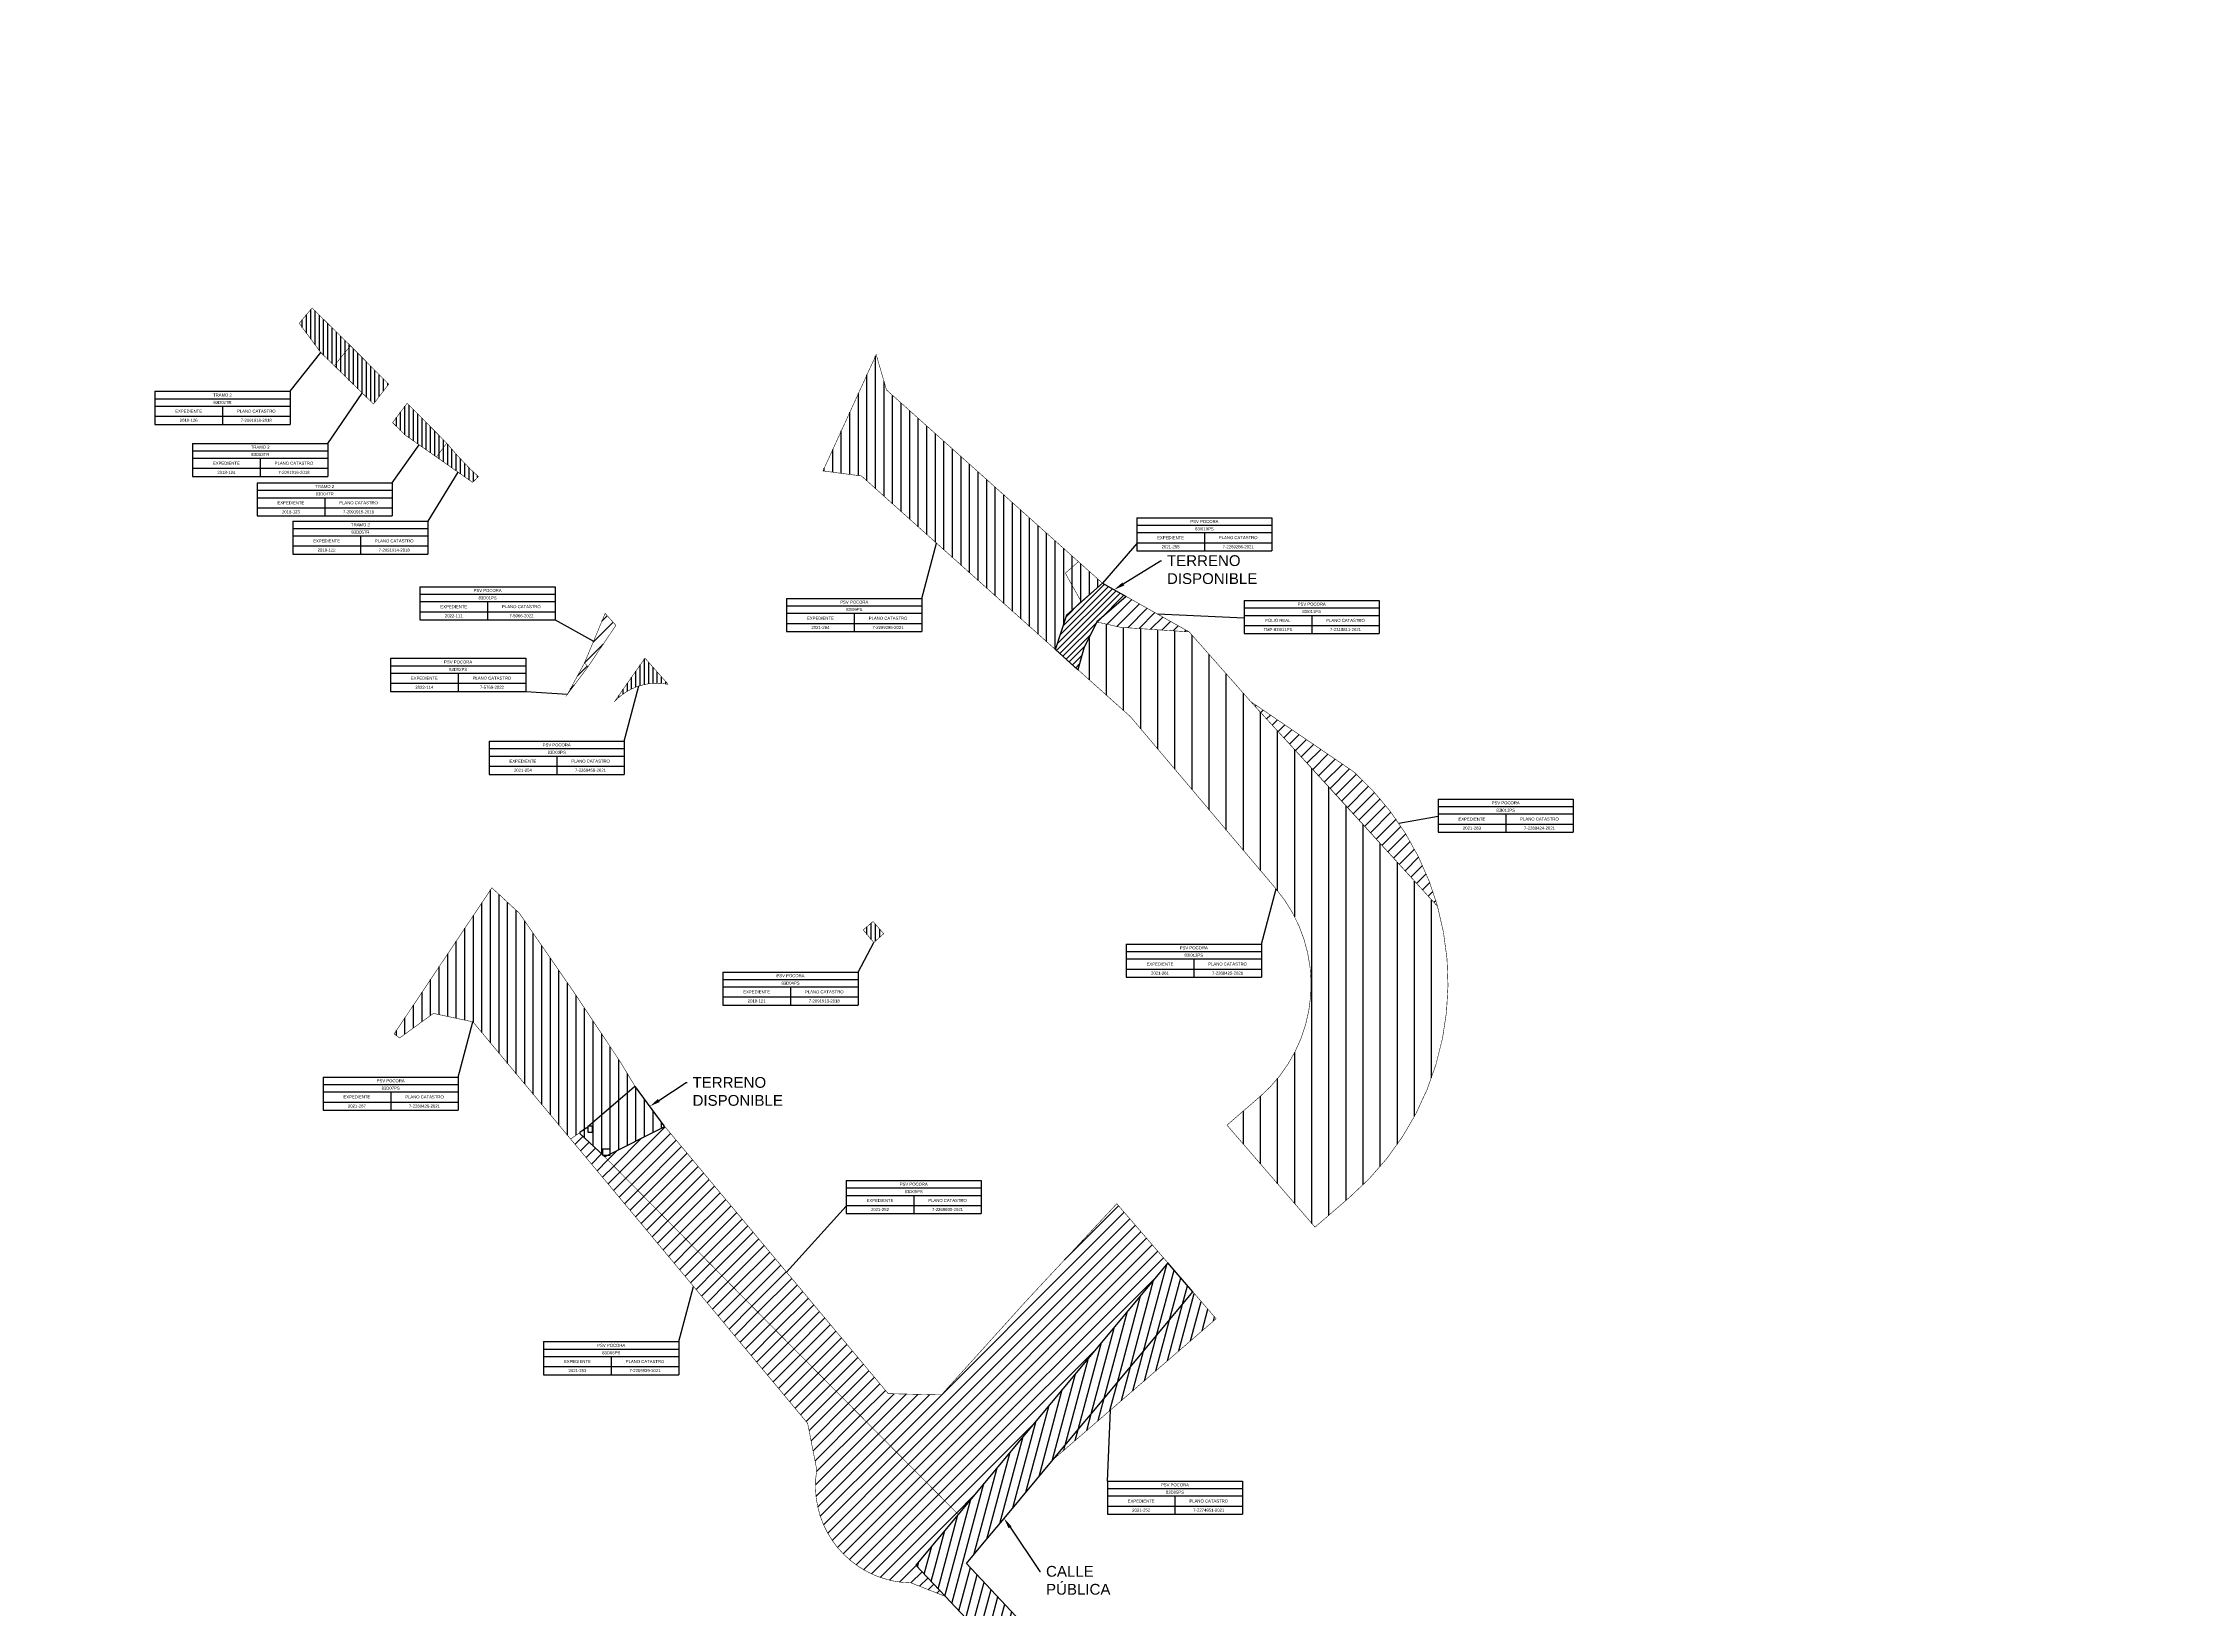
# Model space of a CAD drawing. Header units: inches. Extents: x 510447 to 606954, y 1095553 to 1134812.
# Drawn here: x 542854 to 543649, y 1124113 to 1124694 of the extents above; entities that cross this region are included whole.
import ezdxf
from ezdxf import colors
from ezdxf.entities.mleader import LeaderData, LeaderLine
from ezdxf.math import Vec2, Vec3

# ---------------------------------------------------------------- set-up
doc = ezdxf.new("R2010")
doc.units = ezdxf.units.IN
doc.header["$MEASUREMENT"] = 0
for name, color, linetype in [('00 Revisión AGO 2021', 122, 'Continuous'), ('7-2091913-2018', 7, 'Continuous'), ('7-2091914-2018', 7, 'Continuous'), ('7-2091915-2018', 7, 'Continuous'), ('7-2091916-2018', 7, 'Continuous'), ('7-2091918-2018', 7, 'Continuous'), ('7-2268424-2021', 7, 'Continuous'), ('7-2268425-2021', 7, 'Continuous'), ('7-2268426-2021', 7, 'Continuous'), ('7-2269285-2021', 7, 'Continuous'), ('7-2269286-2021', 7, 'Continuous'), ('7-2269459-2021', 7, 'Continuous'), ('7-2269929-2021', 7, 'Continuous'), ('7-2269930-2021', 7, 'Continuous'), ('7-2274851-2021', 7, 'Continuous'), ('7-2318811-2021', 7, 'Continuous'), ('7-5769-2022', 7, 'Continuous'), ('7-5966-2022', 7, 'Continuous'), ('CATASTROS', 212, 'Continuous'), ('INFORMACION', 130, 'Continuous')]:
    doc.layers.add(name, color=color, linetype=linetype)
doc.styles.add('ARIAL', font='Arial.ttf')
doc.styles.get("Standard").update_dxf_attribs({"font": 'Arial.ttf'})
pattern_1 = [(90, (0, 0), (-1.5875, 0), [])]
pattern_2 = [(45, (0, 0), (-2.24506403, 2.24506403), [])]
pattern_3 = [(90, (0, 0), (-3.175, 0), [])]
pattern_4 = [(75, (0, 0), (-3.0668144985, 0.821750468), [])]
pattern_5 = [(45, (0, 0), (-1.1225320151, 1.1225320151), [])]

# ---------------------------------------------------------------- blocks, each defined once
blk = doc.blocks.new('*T566')
at = {"layer": 'INFORMACION', "color": 0, "linetype": 'ByBlock', "lineweight": -2, "transparency": 16777216}
for p, q in [((0, 0), (50.17, 0)), ((0, 0), (0, -12.28)), ((50.17, 0), (50.17, -12.28)), ((0, -2.75), (50.17, -2.75)), ((0, -5.5), (50.17, -5.5)), ((25.09, -5.5), (25.09, -12.28)), ((0, -9.25), (50.17, -9.25)), ((0, -12.28), (50.17, -12.28))]:
    blk.add_line(p, q, dxfattribs=at)
at = {"layer": 'INFORMACION', "color": 0, "transparency": 16777216, "char_height": 1.125, "attachment_point": 5}
for s, insert, width in [('EXPEDIENTE', (12.54, -7.38), 25.0575), ('TRAMO 2', (25.09, -1.38), 50.145), ('83D02TR', (25.09, -4.12), 50.145), ('PLANO CATASTRO', (37.63, -7.38), 25.0575), ('2018-126', (12.54, -10.76), 25.0575), ('7-2091918-2018^J', (37.63, -10.76), 25.0575)]:
    blk.add_mtext(s, dxfattribs=dict(at, insert=insert, width=width))
blk = doc.blocks.new('*T567')
at = {"layer": 'INFORMACION', "color": 0, "linetype": 'ByBlock', "lineweight": -2, "transparency": 16777216}
for p, q in [((0, 0), (50.17, 0)), ((0, 0), (0, -12.28)), ((50.17, 0), (50.17, -12.28)), ((0, -2.75), (50.17, -2.75)), ((0, -5.5), (50.17, -5.5)), ((25.09, -5.5), (25.09, -12.28)), ((0, -9.25), (50.17, -9.25)), ((0, -12.28), (50.17, -12.28))]:
    blk.add_line(p, q, dxfattribs=at)
at = {"layer": 'INFORMACION', "color": 0, "transparency": 16777216, "char_height": 1.125, "attachment_point": 5}
for s, insert, width in [('EXPEDIENTE', (12.54, -7.38), 25.0575), ('TRAMO 2', (25.09, -1.38), 50.145), ('83D03TR', (25.09, -4.12), 50.145), ('PLANO CATASTRO', (37.63, -7.38), 25.0575), ('2018-124', (12.54, -10.76), 25.0575), ('7-2091916-2018^J', (37.63, -10.76), 25.0575)]:
    blk.add_mtext(s, dxfattribs=dict(at, insert=insert, width=width))
blk = doc.blocks.new('*T568')
at = {"layer": 'INFORMACION', "color": 0, "linetype": 'ByBlock', "lineweight": -2, "transparency": 16777216}
for p, q in [((0, 0), (50.17, 0)), ((0, 0), (0, -12.28)), ((50.17, 0), (50.17, -12.28)), ((0, -2.75), (50.17, -2.75)), ((0, -5.5), (50.17, -5.5)), ((25.09, -5.5), (25.09, -12.28)), ((0, -9.25), (50.17, -9.25)), ((0, -12.28), (50.17, -12.28))]:
    blk.add_line(p, q, dxfattribs=at)
at = {"layer": 'INFORMACION', "color": 0, "transparency": 16777216, "char_height": 1.125, "attachment_point": 5}
for s, insert, width in [('EXPEDIENTE', (12.54, -7.37), 25.0575), ('TRAMO 2', (25.09, -1.37), 50.145), ('83D04TR', (25.09, -4.12), 50.145), ('PLANO CATASTRO', (37.63, -7.37), 25.0575), ('2018-123', (12.54, -10.76), 25.0575), ('7-2091915-2018^J', (37.63, -10.76), 25.0575)]:
    blk.add_mtext(s, dxfattribs=dict(at, insert=insert, width=width))
blk = doc.blocks.new('*T569')
at = {"layer": 'INFORMACION', "color": 0, "linetype": 'ByBlock', "lineweight": -2, "transparency": 16777216}
for p, q in [((0, 0), (50.17, 0)), ((0, 0), (0, -12.28)), ((50.17, 0), (50.17, -12.28)), ((0, -2.75), (50.17, -2.75)), ((0, -5.5), (50.17, -5.5)), ((25.09, -5.5), (25.09, -12.28)), ((0, -9.25), (50.17, -9.25)), ((0, -12.28), (50.17, -12.28))]:
    blk.add_line(p, q, dxfattribs=at)
at = {"layer": 'INFORMACION', "color": 0, "transparency": 16777216, "char_height": 1.125, "attachment_point": 5}
for s, insert, width in [('EXPEDIENTE', (12.54, -7.37), 25.0575), ('TRAMO 2', (25.09, -1.37), 50.145), ('83D05TR', (25.09, -4.12), 50.145), ('PLANO CATASTRO', (37.63, -7.37), 25.0575), ('2018-122', (12.54, -10.76), 25.0575), ('7-2091914-2018^J', (37.63, -10.76), 25.0575)]:
    blk.add_mtext(s, dxfattribs=dict(at, insert=insert, width=width))
blk = doc.blocks.new('*T570')
at = {"layer": 'INFORMACION', "color": 0, "linetype": 'ByBlock', "lineweight": -2, "transparency": 16777216}
for p, q in [((0, 0), (50.17, 0)), ((0, 0), (0, -12.28)), ((50.17, 0), (50.17, -12.28)), ((0, -2.75), (50.17, -2.75)), ((0, -5.5), (50.17, -5.5)), ((25.09, -5.5), (25.09, -12.28)), ((0, -9.25), (50.17, -9.25)), ((0, -12.28), (50.17, -12.28))]:
    blk.add_line(p, q, dxfattribs=at)
at = {"layer": 'INFORMACION', "color": 0, "transparency": 16777216, "char_height": 1.125, "attachment_point": 5}
for s, insert, width in [('EXPEDIENTE', (12.54, -7.37), 25.0575), ('PSV POCORA', (25.09, -1.37), 50.145), ('83D04PS', (25.09, -4.12), 50.145), ('PLANO CATASTRO', (37.63, -7.37), 25.0575), ('2018-121', (12.54, -10.76), 25.0575), ('7-2091913-2018^J', (37.63, -10.76), 25.0575)]:
    blk.add_mtext(s, dxfattribs=dict(at, insert=insert, width=width))
blk = doc.blocks.new('*T589')
at = {"layer": 'INFORMACION', "color": 0, "linetype": 'ByBlock', "lineweight": -2, "transparency": 16777216}
for p, q in [((0, 0), (50.17, 0)), ((0, 0), (0, -12.28)), ((50.17, 0), (50.17, -12.28)), ((0, -2.75), (50.17, -2.75)), ((0, -5.5), (50.17, -5.5)), ((25.09, -5.5), (25.09, -12.28)), ((0, -9.25), (50.17, -9.25)), ((0, -12.28), (50.17, -12.28))]:
    blk.add_line(p, q, dxfattribs=at)
at = {"layer": 'INFORMACION', "color": 0, "transparency": 16777216, "char_height": 1.125, "attachment_point": 5}
for s, insert, width in [('EXPEDIENTE', (12.54, -7.38), 25.0575), ('PSV POCORA', (25.09, -1.38), 50.145), ('83D03PS', (25.09, -4.12), 50.145), ('PLANO CATASTRO', (37.63, -7.38), 25.0575), ('2021-254', (12.54, -10.76), 25.0575), ('7-2269459-2021', (37.63, -10.76), 25.0575)]:
    blk.add_mtext(s, dxfattribs=dict(at, insert=insert, width=width))
blk = doc.blocks.new('*T590')
at = {"layer": 'INFORMACION', "color": 0, "linetype": 'ByBlock', "lineweight": -2, "transparency": 16777216}
for p, q in [((0, 0), (50.17, 0)), ((0, 0), (0, -12.28)), ((50.17, 0), (50.17, -12.28)), ((0, -2.75), (50.17, -2.75)), ((0, -5.5), (50.17, -5.5)), ((25.09, -5.5), (25.09, -12.28)), ((0, -9.25), (50.17, -9.25)), ((0, -12.28), (50.17, -12.28))]:
    blk.add_line(p, q, dxfattribs=at)
at = {"layer": 'INFORMACION', "color": 0, "transparency": 16777216, "char_height": 1.125, "attachment_point": 5}
for s, insert, width in [('EXPEDIENTE', (12.54, -7.37), 25.0575), ('PSV POCORA', (25.09, -1.37), 50.145), ('83D07PS', (25.09, -4.12), 50.145), ('PLANO CATASTRO', (37.63, -7.37), 25.0575), ('2021-267', (12.54, -10.76), 25.0575), ('7-2268426-2021', (37.63, -10.76), 25.0575)]:
    blk.add_mtext(s, dxfattribs=dict(at, insert=insert, width=width))
blk = doc.blocks.new('*T591')
at = {"layer": 'INFORMACION', "color": 0, "linetype": 'ByBlock', "lineweight": -2, "transparency": 16777216}
for p, q in [((0, 0), (50.17, 0)), ((0, 0), (0, -12.28)), ((50.17, 0), (50.17, -12.28)), ((0, -2.75), (50.17, -2.75)), ((0, -5.5), (50.17, -5.5)), ((25.09, -5.5), (25.09, -12.28)), ((0, -9.25), (50.17, -9.25)), ((0, -12.28), (50.17, -12.28))]:
    blk.add_line(p, q, dxfattribs=at)
at = {"layer": 'INFORMACION', "color": 0, "transparency": 16777216, "char_height": 1.125, "attachment_point": 5}
for s, insert, width in [('EXPEDIENTE', (12.54, -7.38), 25.0575), ('PSV POCORA', (25.09, -1.38), 50.145), ('83I09PS', (25.09, -4.12), 50.145), ('PLANO CATASTRO', (37.63, -7.38), 25.0575), ('2021-264', (12.54, -10.76), 25.0575), ('7-2269285-2021', (37.63, -10.76), 25.0575)]:
    blk.add_mtext(s, dxfattribs=dict(at, insert=insert, width=width))
blk = doc.blocks.new('*T592')
at = {"layer": 'INFORMACION', "color": 0, "linetype": 'ByBlock', "lineweight": -2, "transparency": 16777216}
for p, q in [((0, 0), (50.17, 0)), ((0, 0), (0, -12.28)), ((50.17, 0), (50.17, -12.28)), ((0, -2.75), (50.17, -2.75)), ((0, -5.5), (50.17, -5.5)), ((25.09, -5.5), (25.09, -12.28)), ((0, -9.25), (50.17, -9.25)), ((0, -12.28), (50.17, -12.28))]:
    blk.add_line(p, q, dxfattribs=at)
at = {"layer": 'INFORMACION', "color": 0, "transparency": 16777216, "char_height": 1.125, "attachment_point": 5}
for s, insert, width in [('EXPEDIENTE', (12.54, -7.38), 25.0575), ('PSV POCORA', (25.09, -1.38), 50.145), ('83I012PS', (25.09, -4.12), 50.145), ('PLANO CATASTRO', (37.63, -7.38), 25.0575), ('2021-261', (12.54, -10.76), 25.0575), ('7-2268425-2021', (37.63, -10.76), 25.0575)]:
    blk.add_mtext(s, dxfattribs=dict(at, insert=insert, width=width))
blk = doc.blocks.new('*T593')
at = {"layer": 'INFORMACION', "color": 0, "linetype": 'ByBlock', "lineweight": -2, "transparency": 16777216}
for p, q in [((0, 0), (50.17, 0)), ((0, 0), (0, -12.28)), ((50.17, 0), (50.17, -12.28)), ((0, -2.75), (50.17, -2.75)), ((0, -5.5), (50.17, -5.5)), ((25.09, -5.5), (25.09, -12.28)), ((0, -9.25), (50.17, -9.25)), ((0, -12.28), (50.17, -12.28))]:
    blk.add_line(p, q, dxfattribs=at)
at = {"layer": 'INFORMACION', "color": 0, "transparency": 16777216, "char_height": 1.125, "attachment_point": 5}
for s, insert, width in [('EXPEDIENTE', (12.54, -7.38), 25.0575), ('PSV POCORA', (25.09, -1.38), 50.145), ('83I010PS', (25.09, -4.12), 50.145), ('PLANO CATASTRO', (37.63, -7.38), 25.0575), ('2021-255', (12.54, -10.76), 25.0575), ('7-2269286-2021', (37.63, -10.76), 25.0575)]:
    blk.add_mtext(s, dxfattribs=dict(at, insert=insert, width=width))
blk = doc.blocks.new('*T594')
at = {"layer": 'INFORMACION', "color": 0, "linetype": 'ByBlock', "lineweight": -2, "transparency": 16777216}
for p, q in [((0, 0), (50.17, 0)), ((0, 0), (0, -12.28)), ((50.17, 0), (50.17, -12.28)), ((0, -2.75), (50.17, -2.75)), ((0, -5.5), (50.17, -5.5)), ((25.09, -5.5), (25.09, -12.28)), ((0, -9.25), (50.17, -9.25)), ((0, -12.28), (50.17, -12.28))]:
    blk.add_line(p, q, dxfattribs=at)
at = {"layer": 'INFORMACION', "color": 0, "transparency": 16777216, "char_height": 1.125, "attachment_point": 5}
for s, insert, width in [('EXPEDIENTE', (12.54, -7.38), 25.0575), ('PSV POCORA', (25.09, -1.38), 50.145), ('83I013PS', (25.09, -4.12), 50.145), ('PLANO CATASTRO', (37.63, -7.38), 25.0575), ('2021-263', (12.54, -10.76), 25.0575), ('7-2268424-2021', (37.63, -10.76), 25.0575)]:
    blk.add_mtext(s, dxfattribs=dict(at, insert=insert, width=width))
blk = doc.blocks.new('*T595')
at = {"layer": 'INFORMACION', "color": 0, "linetype": 'ByBlock', "lineweight": -2, "transparency": 16777216}
for p, q in [((0, 0), (50.17, 0)), ((0, 0), (0, -12.28)), ((50.17, 0), (50.17, -12.28)), ((0, -2.75), (50.17, -2.75)), ((0, -5.5), (50.17, -5.5)), ((25.09, -5.5), (25.09, -12.28)), ((0, -9.25), (50.17, -9.25)), ((0, -12.28), (50.17, -12.28))]:
    blk.add_line(p, q, dxfattribs=at)
at = {"layer": 'INFORMACION', "color": 0, "transparency": 16777216, "char_height": 1.125, "attachment_point": 5}
for s, insert, width in [('EXPEDIENTE', (12.54, -7.38), 25.0575), ('PSV POCORA', (25.09, -1.38), 50.145), ('83D06PS', (25.09, -4.12), 50.145), ('PLANO CATASTRO', (37.63, -7.38), 25.0575), ('2021-253', (12.54, -10.76), 25.0575), ('7-2269929-2021', (37.63, -10.76), 25.0575)]:
    blk.add_mtext(s, dxfattribs=dict(at, insert=insert, width=width))
blk = doc.blocks.new('*T596')
at = {"layer": 'INFORMACION', "color": 0, "linetype": 'ByBlock', "lineweight": -2, "transparency": 16777216}
for p, q in [((0, 0), (50.17, 0)), ((0, 0), (0, -12.28)), ((50.17, 0), (50.17, -12.28)), ((0, -2.75), (50.17, -2.75)), ((0, -5.5), (50.17, -5.5)), ((25.09, -5.5), (25.09, -12.28)), ((0, -9.25), (50.17, -9.25)), ((0, -12.28), (50.17, -12.28))]:
    blk.add_line(p, q, dxfattribs=at)
at = {"layer": 'INFORMACION', "color": 0, "transparency": 16777216, "char_height": 1.125, "attachment_point": 5}
for s, insert, width in [('EXPEDIENTE', (12.54, -7.37), 25.0575), ('PSV POCORA', (25.09, -1.37), 50.145), ('83D05PS', (25.09, -4.12), 50.145), ('PLANO CATASTRO', (37.63, -7.37), 25.0575), ('2021-252', (12.54, -10.76), 25.0575), ('7-2274851-2021', (37.63, -10.76), 25.0575)]:
    blk.add_mtext(s, dxfattribs=dict(at, insert=insert, width=width))
blk = doc.blocks.new('*T597')
at = {"layer": 'INFORMACION', "color": 0, "linetype": 'ByBlock', "lineweight": -2, "transparency": 16777216}
for p, q in [((0, 0), (50.17, 0)), ((0, 0), (0, -12.28)), ((50.17, 0), (50.17, -12.28)), ((0, -2.75), (50.17, -2.75)), ((0, -5.5), (50.17, -5.5)), ((25.09, -5.5), (25.09, -12.28)), ((0, -9.25), (50.17, -9.25)), ((0, -12.28), (50.17, -12.28))]:
    blk.add_line(p, q, dxfattribs=at)
at = {"layer": 'INFORMACION', "color": 0, "transparency": 16777216, "char_height": 1.125, "attachment_point": 5}
for s, insert, width in [('EXPEDIENTE', (12.54, -7.37), 25.0575), ('PSV POCORA', (25.09, -1.37), 50.145), ('83D05PS', (25.09, -4.12), 50.145), ('PLANO CATASTRO', (37.63, -7.37), 25.0575), ('2021-252', (12.54, -10.76), 25.0575), ('7-2269930-2021', (37.63, -10.76), 25.0575)]:
    blk.add_mtext(s, dxfattribs=dict(at, insert=insert, width=width))
blk = doc.blocks.new('*T599')
at = {"layer": 'INFORMACION', "color": 0, "linetype": 'ByBlock', "lineweight": -2, "transparency": 16777216}
for p, q in [((0, 0), (50.17, 0)), ((0, 0), (0, -12.28)), ((50.17, 0), (50.17, -12.28)), ((0, -2.75), (50.17, -2.75)), ((0, -5.5), (50.17, -5.5)), ((25.09, -5.5), (25.09, -12.28)), ((0, -9.25), (50.17, -9.25)), ((0, -12.28), (50.17, -12.28))]:
    blk.add_line(p, q, dxfattribs=at)
at = {"layer": 'INFORMACION', "color": 0, "transparency": 16777216, "char_height": 1.125, "attachment_point": 5}
for s, insert, width in [('FOLIO REAL', (12.54, -7.37), 25.0575), ('PSV POCORA', (25.09, -1.37), 50.145), ('83I011PS', (25.09, -4.12), 50.145), ('PLANO CATASTRO', (37.63, -7.37), 25.0575), ('TMP-83I011PS', (12.54, -10.76), 25.0575), ('7-2318811-2021', (37.63, -10.76), 25.0575)]:
    blk.add_mtext(s, dxfattribs=dict(at, insert=insert, width=width))
blk = doc.blocks.new('*T602')
at = {"layer": 'INFORMACION', "color": 0, "linetype": 'ByBlock', "lineweight": -2, "transparency": 16777216}
for p, q in [((0, 0), (50.17, 0)), ((0, 0), (0, -12.28)), ((50.17, 0), (50.17, -12.28)), ((0, -2.75), (50.17, -2.75)), ((0, -5.5), (50.17, -5.5)), ((25.09, -5.5), (25.09, -12.28)), ((0, -9.25), (50.17, -9.25)), ((0, -12.28), (50.17, -12.28))]:
    blk.add_line(p, q, dxfattribs=at)
at = {"layer": 'INFORMACION', "color": 0, "transparency": 16777216, "char_height": 1.125, "attachment_point": 5}
for s, insert, width in [('EXPEDIENTE', (12.54, -7.37), 25.0575), ('PSV POCORA', (25.09, -1.37), 50.145), ('83D01PS', (25.09, -4.12), 50.145), ('PLANO CATASTRO', (37.63, -7.37), 25.0575), ('2022-111', (12.54, -10.76), 25.0575), ('7-5966-2022', (37.63, -10.76), 25.0575)]:
    blk.add_mtext(s, dxfattribs=dict(at, insert=insert, width=width))
blk = doc.blocks.new('*T603')
at = {"layer": 'INFORMACION', "color": 0, "linetype": 'ByBlock', "lineweight": -2, "transparency": 16777216}
for p, q in [((0, 0), (50.17, 0)), ((0, 0), (0, -12.28)), ((50.17, 0), (50.17, -12.28)), ((0, -2.75), (50.17, -2.75)), ((0, -5.5), (50.17, -5.5)), ((25.09, -5.5), (25.09, -12.28)), ((0, -9.25), (50.17, -9.25)), ((0, -12.28), (50.17, -12.28))]:
    blk.add_line(p, q, dxfattribs=at)
at = {"layer": 'INFORMACION', "color": 0, "transparency": 16777216, "char_height": 1.125, "attachment_point": 5}
for s, insert, width in [('EXPEDIENTE', (12.54, -7.37), 25.0575), ('PSV POCORA', (25.09, -1.37), 50.145), ('83D02PS', (25.09, -4.12), 50.145), ('PLANO CATASTRO', (37.63, -7.37), 25.0575), ('2022-114', (12.54, -10.76), 25.0575), ('7-5769-2022', (37.63, -10.76), 25.0575)]:
    blk.add_mtext(s, dxfattribs=dict(at, insert=insert, width=width))
blk = doc.blocks.new('Kilométrica grande')
at = {"color": 1}
blk.add_arc((536167.17, 1126006.63), 7959.13, 349.650122, 149.583125, dxfattribs=at)

msp = doc.modelspace()

# ---------------------------------------------------------------- hatches: boundary and pattern name
h = msp.add_hatch()
h.set_pattern_fill('ANSI31', color=3, angle=45)
h.set_pattern_definition(pattern_3)
h.paths.add_polyline_path([(543084.67667, 1124291.76238, -0.364239891), (543084.74555, 1124292.06545), (543074.04361, 1124306.54569, -0.393527514), (543073.71639, 1124306.58294), (543056.24361, 1124291.63706, -0.178771209), (543056.30162, 1124291.48, -0.73040796), (543055.8631, 1124291.33996), (543053.36472, 1124289.56306, -0.360789444), (543053.34656, 1124289.25506), (543062.41282, 1124280.78552, -0.528254962), (543062.8081, 1124280.73003)])
h.paths.add_polyline_path([(543061.82367, 1124281.18338), (543064.71653, 1124281.18338), (543064.71653, 1124283.43338), (543061.82367, 1124283.43338)], flags=17)
h.paths.add_polyline_path([(543056.41104, 1124289.72037), (543058.16104, 1124289.72037), (543058.16104, 1124291.97037), (543056.41104, 1124291.97037)], flags=16)
h = msp.add_hatch()
h.set_pattern_fill('ANSI31', color=3, angle=30)
h.set_pattern_definition(pattern_4)
h.paths.add_polyline_path([(543229.01153, 1124168.24291), (543254.61, 1124198.94), (543280.92, 1124230.48), (543271.64198, 1124241.22238), (543193.83, 1124147.91), (543178.1, 1124129.06), (543188.99, 1124117.52), (543210.25, 1124095), (543243.06, 1124060.24), (543275.86, 1124025.49), (543291.82, 1124012.19), (543300.67, 1124023.58), (543284.71, 1124036.88), (543240.68, 1124082.98), (543196.9, 1124129.73), (543203.50371, 1124137.64612), (543203.5, 1124137.65), (543210.83, 1124146.44)])
at = {"layer": '00 Revisión AGO 2021'}
h = msp.add_hatch(dxfattribs=at)
h.set_pattern_fill('ANSI31', color=3, scale=0.5)
h.set_pattern_definition(pattern_5)
h.paths.add_polyline_path([(543238.27, 1124461.3), (543229.88, 1124468.81), (543234.09, 1124481.71), (543247.31, 1124493.47), (543256.08901, 1124488.53283), (543245.32, 1124479.02), (543240.47, 1124469.31)])
at = {"layer": '7-2091913-2018'}
h = msp.add_hatch(dxfattribs=at)
h.set_pattern_fill('ANSI31', color=3, scale=0.5, angle=45)
h.set_pattern_definition(pattern_1)
h.paths.add_polyline_path([(543166.15017, 1124363.36096), (543162.51538, 1124360.09793), (543158.57017, 1124364.76314), (543162.21788, 1124367.91372)])
at = {"layer": '7-2091914-2018'}
h = msp.add_hatch(dxfattribs=at)
h.set_pattern_fill('ANSI31', color=5, scale=0.5, angle=45)
h.set_pattern_definition(pattern_1)
h.paths.add_polyline_path([(543015.80767, 1124532.9404), (543013.59184, 1124530.83062), (543000.21274, 1124540.22605), (543003.999, 1124545.372), (543008.21, 1124540.495), (543012.995, 1124535.513)])
at = {"layer": '7-2091915-2018'}
h = msp.add_hatch(dxfattribs=at)
h.set_pattern_fill('ANSI31', color=5, scale=0.5, angle=45)
h.set_pattern_definition(pattern_1)
h.paths.add_polyline_path([(542989.33835, 1124560.16306), (542983.92432, 1124552.98231), (542988.73189, 1124548.28843), (543000.21274, 1124540.22605), (543003.999, 1124545.372)])
at = {"layer": '7-2091916-2018'}
h = msp.add_hatch(dxfattribs=at)
h.set_pattern_fill('ANSI31', color=5, scale=0.5, angle=45)
h.set_pattern_definition(pattern_1)
h.paths.add_polyline_path([(542976.84022, 1124559.89886), (542982.48011, 1124567.26288), (542968.2698, 1124581.50161), (542962.28357, 1124574.11124)])
at = {"layer": '7-2091918-2018'}
h = msp.add_hatch(dxfattribs=at)
h.set_pattern_fill('ANSI31', color=5, scale=0.5, angle=45)
h.set_pattern_definition(pattern_1)
h.paths.add_polyline_path([(542949.27617, 1124589.83714), (542954.04825, 1124595.52302), (542968.2698, 1124581.50161), (542962.28357, 1124574.11124), (542957.26266, 1124579.0134)])
at = {"layer": '7-2268424-2021'}
h = msp.add_hatch(dxfattribs=at)
h.set_pattern_fill('ANSI31', color=2)
h.set_pattern_definition(pattern_2)
edge = h.paths.add_edge_path()
edge.add_arc((543270.58336, 1124345.19251), 105, 15.65151022, 48.1774994, ccw=False)
edge.add_line((543371.69, 1124373.52), (543337.05, 1124411.49))
edge.add_line((543337.05, 1124411.49), (543302.4, 1124449.46))
edge.add_line((543302.4, 1124449.46), (543340.6, 1124423.44))
at = {"layer": '7-2268425-2021'}
h = msp.add_hatch(dxfattribs=at)
h.set_pattern_fill('ANSI31', color=1, scale=2, angle=45)
h.set_pattern_definition([(90, (0, 0), (-6.35, 0), [])])
edge = h.paths.add_edge_path()
edge.add_arc((543269.77776, 1124344.47255), 55, 310.81940913, 355.52371897)
edge.add_arc((543269.7776, 1124344.47045), 55, 355.52591421, 400.22643279)
edge.add_line((543311.77, 1124379.99), (543257.72, 1124443.91))
edge.add_line((543257.72, 1124443.91), (543238.27, 1124461.3))
edge.add_line((543238.27, 1124461.3), (543240.47, 1124469.31))
edge.add_line((543240.47, 1124469.31), (543245.32, 1124479.02))
edge.add_line((543245.32, 1124479.02), (543254.11, 1124477.04))
edge.add_line((543254.11, 1124477.04), (543279.53, 1124475.35))
edge.add_line((543279.53, 1124475.35), (543302.4, 1124449.46))
edge.add_line((543302.4, 1124449.46), (543335.85, 1124412.94))
edge.add_line((543335.85, 1124412.94), (543371.69, 1124373.52))
edge.add_arc((543270.58878, 1124345.17315), 105, -16.75714741, 15.66248141, ccw=False)
edge.add_arc((543270.59027, 1124345.17809), 105, 310.82203825, 343.24004044, ccw=False)
edge.add_line((543339.23, 1124265.72), (543326.24, 1124254.5))
edge.add_line((543326.24, 1124254.5), (543293.56, 1124292.34))
edge.add_line((543293.56, 1124292.34), (543305.73, 1124302.85))
at = {"layer": '7-2268426-2021'}
h = msp.add_hatch(dxfattribs=at)
h.set_pattern_fill('ANSI31', color=0, angle=45)
h.set_pattern_definition(pattern_3)
h.paths.add_polyline_path([(542984.5, 1124326.18), (543020.77, 1124380.38), (543030.95, 1124370.98), (543051.56, 1124341.14), (543068.54, 1124315.63), (543073.9, 1124306.74), (543056.06, 1124291.48), (543050, 1124287.17), (543013.74, 1124330.66), (542999.08, 1124333.8), (542986.52, 1124324.69)])
at = {"layer": '7-2269285-2021'}
h = msp.add_hatch(dxfattribs=at)
h.set_pattern_fill('ANSI31', color=2, angle=45)
h.set_pattern_definition(pattern_3)
h.paths.add_polyline_path([(543143.63, 1124535.06), (543163.39, 1124578.21), (543167.2, 1124565.13), (543238.44, 1124501.4), (543233.57, 1124497.13), (543239.44, 1124486.63), (543234.09, 1124481.71), (543229.88, 1124468.81), (543157.89, 1124533.21)])
at = {"layer": '7-2269286-2021'}
h = msp.add_hatch(dxfattribs=at)
h.set_pattern_fill('ANSI31', color=2, angle=45)
h.set_pattern_definition(pattern_3)
h.paths.add_polyline_path([(543247.31, 1124493.47), (543239.44, 1124486.63), (543233.57, 1124497.13), (543238.44, 1124501.4)])
at = {"layer": '7-2269459-2021'}
h = msp.add_hatch(dxfattribs=at)
h.set_pattern_fill('ANSI31', color=30, scale=0.5, angle=45)
h.set_pattern_definition(pattern_1)
edge = h.paths.add_edge_path()
edge.add_line((543066.22, 1124449.41), (543077.58, 1124465.61))
edge.add_line((543077.58, 1124465.61), (543086.19, 1124455.87))
edge.add_arc((543081.90983, 1124435.00447), 21.3, 78.40766617, 137.44358994)
at = {"layer": '7-2269929-2021'}
h = msp.add_hatch(dxfattribs=at)
h.set_pattern_fill('ANSI31', color=2)
h.set_pattern_definition(pattern_2)
edge = h.paths.add_edge_path()
edge.add_arc((543176.85296, 1124158.5095), 36.01301, 170.44089255, 269.1997704, ccw=False)
edge.add_line((543141.34, 1124164.49), (543137.95, 1124181.7))
edge.add_line((543137.95, 1124181.7), (543075.85, 1124256.18))
edge.add_line((543075.85, 1124256.18), (543050, 1124287.17))
edge.add_line((543050, 1124287.17), (543053.17, 1124289.42))
edge.add_line((543053.17, 1124289.42), (543062.59, 1124280.62))
edge.add_line((543062.59, 1124280.62), (543126.53, 1124215.77))
edge.add_line((543126.53, 1124215.77), (543193.83, 1124147.91))
edge.add_line((543193.83, 1124147.91), (543178.1, 1124129.06))
edge.add_line((543178.1, 1124129.06), (543188.99, 1124117.52))
edge.add_line((543188.99, 1124117.52), (543176.35, 1124122.5))
at = {"layer": '7-2269930-2021'}
h = msp.add_hatch(dxfattribs=at)
h.set_pattern_fill('ANSI31', color=2)
h.set_pattern_definition(pattern_2)
h.paths.add_polyline_path([(543252.67, 1124263.19), (543271.64, 1124241.22), (543193.83, 1124147.91), (543126.53, 1124215.77), (543062.59, 1124280.62), (543084.89, 1124291.87), (543120.58, 1124249.2), (543167.83, 1124192.72), (543187.57, 1124192.25), (543218.85, 1124226.9)])
at = {"layer": '7-2274851-2021'}
h = msp.add_hatch(dxfattribs=at)
h.set_pattern_fill('ANSI31', color=2, angle=30)
h.set_pattern_definition(pattern_4)
h.paths.add_polyline_path([(543229.01, 1124168.24), (543254.61, 1124198.94), (543280.92, 1124230.48), (543289.53, 1124220.51), (543259.27, 1124194.37)])
at = {"layer": '7-2318811-2021'}
h = msp.add_hatch(dxfattribs=at)
h.set_pattern_fill('ANSI31', color=2)
h.set_pattern_definition([(45, (0, 0), (-2.24506403, 2.24506403), [])])
h.paths.add_polyline_path([(543279.53, 1124475.35), (543254.11, 1124477.04), (543245.32, 1124479.02), (543256.09, 1124488.53)])
at = {"layer": '7-5769-2022'}
h = msp.add_hatch(dxfattribs=at)
h.set_pattern_fill('ANSI31', color=30, scale=0.5)
h.set_pattern_definition(pattern_5)
h.paths.add_polyline_path([(543056.48, 1124462.48), (543048.82, 1124452.21), (543055.12, 1124463.79)])
at = {"layer": '7-5966-2022'}
h = msp.add_hatch(dxfattribs=at)
h.set_pattern_fill('ANSI31', color=30)
h.set_pattern_definition(pattern_2)
h.paths.add_polyline_path([(543062.8, 1124482.21), (543066.78, 1124477.77), (543056.48, 1124462.48), (543055.12, 1124463.79)])

# ---------------------------------------------------------------- linework, layer by layer
at = {"color": 3}
msp.add_lwpolyline([(543084.67667, 1124291.76238, -0.364239772), (543084.74555, 1124292.06545), (543074.04361, 1124306.54569, -0.393527514), (543073.71639, 1124306.58294), (543056.24361, 1124291.63706, -1.045725699), (543055.8631, 1124291.33996), (543053.36472, 1124289.56306, -0.360789258), (543053.34656, 1124289.25506), (543062.41282, 1124280.78552, -0.528254962), (543062.8081, 1124280.73003), (543084.67667, 1124291.76238, -0.119342482)], format="xyb", dxfattribs=at)
for points in [[(543056.41104, 1124289.72037), (543058.16104, 1124289.72037), (543058.16104, 1124291.97037), (543056.41104, 1124291.97037)], [(543061.82367, 1124281.18338), (543064.71653, 1124281.18338), (543064.71653, 1124283.43338), (543061.82367, 1124283.43338)]]:
    msp.add_lwpolyline(points, close=True)
msp.add_lwpolyline([(543229.01153, 1124168.24291), (543254.61, 1124198.94), (543280.92, 1124230.48), (543271.64198, 1124241.22238), (543193.83, 1124147.91), (543178.1, 1124129.06), (543188.99, 1124117.52), (543210.25, 1124095), (543243.06, 1124060.24), (543275.86, 1124025.49), (543291.82, 1124012.19), (543300.67, 1124023.58), (543284.71, 1124036.88), (543240.68, 1124082.98), (543196.9, 1124129.73), (543203.50371, 1124137.64612), (543203.5, 1124137.65), (543210.83, 1124146.44), (543229.01153, 1124168.24291)], dxfattribs=at)
at = {"layer": '00 Revisión AGO 2021', "color": 3, "flags": 128}
msp.add_lwpolyline([(543238.27, 1124461.3), (543229.88, 1124468.81), (543234.09, 1124481.71), (543247.31, 1124493.47), (543256.08901, 1124488.53283), (543245.32, 1124479.02), (543240.47, 1124469.31)], close=True, dxfattribs=at)
at = {"layer": '7-2091913-2018', "color": 3, "const_width": 0.2}
msp.add_lwpolyline([(543166.15017, 1124363.36096), (543162.51538, 1124360.09793), (543158.57017, 1124364.76314), (543162.21788, 1124367.91372)], close=True, dxfattribs=at)
at = {"layer": '7-2091914-2018', "color": 5, "const_width": 0.2}
msp.add_lwpolyline([(543015.80767, 1124532.9404), (543013.59184, 1124530.83062), (543000.21274, 1124540.22605), (543003.999, 1124545.372), (543008.21, 1124540.495), (543012.995, 1124535.513), (543015.80767, 1124532.9404)], close=True, dxfattribs=at)
at = {"layer": '7-2091915-2018', "color": 5, "const_width": 0.2, "elevation": -0.117}
msp.add_lwpolyline([(542989.33835, 1124560.16306), (542983.92432, 1124552.98231), (542988.73189, 1124548.28843), (543000.21274, 1124540.22605), (543003.999, 1124545.372)], close=True, dxfattribs=at)
at = {"layer": '7-2091916-2018', "color": 5, "const_width": 0.2, "elevation": -1.094}
msp.add_lwpolyline([(542976.84022, 1124559.89886), (542982.48011, 1124567.26288), (542968.2698, 1124581.50161), (542962.28357, 1124574.11124)], close=True, dxfattribs=at)
at = {"layer": '7-2091918-2018', "color": 5, "const_width": 0.2}
msp.add_lwpolyline([(542949.27617, 1124589.83714), (542954.04825, 1124595.52302), (542968.2698, 1124581.50161), (542962.28357, 1124574.11124), (542957.26266, 1124579.0134), (542949.27617, 1124589.83714)], close=True, dxfattribs=at)
at = {"layer": '7-2268424-2021', "color": 2, "const_width": 0.2}
msp.add_lwpolyline([(543340.6, 1124423.44, -0.142881986), (543371.69, 1124373.52), (543337.05, 1124411.49), (543302.4, 1124449.46), (543340.6, 1124423.44)], format="xyb", dxfattribs=at)
at = {"layer": '7-2268425-2021', "color": 1, "const_width": 0.2}
msp.add_lwpolyline([(543305.73, 1124302.85, 0.197571471), (543324.61, 1124340.18, 0.197554283), (543311.77, 1124379.99), (543311.77, 1124379.99), (543257.72, 1124443.91), (543238.27, 1124461.3), (543240.47, 1124469.31), (543245.32, 1124479.02), (543254.11, 1124477.04), (543279.53, 1124475.35), (543302.4, 1124449.46), (543335.85, 1124412.94), (543371.69, 1124373.52, -0.142408458), (543371.13, 1124314.9, -0.142401217), (543339.23, 1124265.72), (543339.23, 1124265.72), (543326.24, 1124254.5), (543293.56, 1124292.34), (543305.73, 1124302.85)], format="xyb", dxfattribs=at)
at = {"layer": '7-2268426-2021', "color": 0, "const_width": 0.2, "flags": 128}
msp.add_lwpolyline([(542984.5, 1124326.18), (543020.77, 1124380.38), (543030.95, 1124370.98), (543051.56, 1124341.14), (543068.54, 1124315.63), (543073.9, 1124306.74), (543056.06, 1124291.48), (543050, 1124287.17), (543013.74, 1124330.66), (542999.08, 1124333.8), (542986.52, 1124324.69)], close=True, dxfattribs=at)
at = {"layer": '7-2269285-2021', "color": 2, "const_width": 0.2, "flags": 128}
msp.add_lwpolyline([(543143.63, 1124535.06), (543163.39, 1124578.21), (543167.2, 1124565.13), (543238.44, 1124501.4), (543233.57, 1124497.13), (543239.44, 1124486.63), (543234.09, 1124481.71), (543229.88, 1124468.81), (543157.89, 1124533.21)], close=True, dxfattribs=at)
at = {"layer": '7-2269286-2021', "color": 2, "const_width": 0.2, "flags": 128}
msp.add_lwpolyline([(543247.31, 1124493.47), (543239.44, 1124486.63), (543233.57, 1124497.13), (543238.44, 1124501.4)], close=True, dxfattribs=at)
at = {"layer": '7-2269459-2021', "color": 30, "const_width": 0.2}
msp.add_lwpolyline([(543066.22, 1124449.41), (543077.58, 1124465.61), (543086.19, 1124455.87, 0.263445647), (543066.22, 1124449.41)], format="xyb", dxfattribs=at)
at = {"layer": '7-2269929-2021', "color": 2, "const_width": 0.2}
msp.add_lwpolyline([(543176.35, 1124122.5, -0.45973124), (543141.34, 1124164.49), (543137.95, 1124181.7), (543075.85, 1124256.18), (543050, 1124287.17), (543053.17, 1124289.42), (543062.59, 1124280.62), (543126.53, 1124215.77), (543193.83, 1124147.91), (543178.1, 1124129.06), (543188.99, 1124117.52), (543176.35, 1124122.5)], format="xyb", dxfattribs=at)
at = {"layer": '7-2269930-2021', "color": 2, "const_width": 0.2}
msp.add_lwpolyline([(543252.67, 1124263.19), (543271.64, 1124241.22), (543193.83, 1124147.91), (543126.53, 1124215.77), (543062.59, 1124280.62), (543084.89, 1124291.87), (543120.58, 1124249.2), (543167.83, 1124192.72), (543187.57, 1124192.25), (543218.85, 1124226.9)], close=True, dxfattribs=at)
at = {"layer": '7-2274851-2021', "color": 2, "const_width": 0.2}
msp.add_lwpolyline([(543229.01, 1124168.24), (543254.61, 1124198.94), (543280.92, 1124230.48), (543289.53, 1124220.51), (543259.27, 1124194.37)], close=True, dxfattribs=at)
at = {"layer": '7-2318811-2021', "color": 2, "const_width": 0.2, "flags": 128}
msp.add_lwpolyline([(543279.53, 1124475.35), (543254.11, 1124477.04), (543245.32, 1124479.02), (543256.09, 1124488.53), (543279.53, 1124475.35)], dxfattribs=at)
at = {"layer": '7-5769-2022', "color": 30, "const_width": 0.2}
msp.add_lwpolyline([(543056.48, 1124462.48), (543048.82, 1124452.21), (543055.12, 1124463.79), (543056.48, 1124462.48)], dxfattribs=at)
at = {"layer": '7-5966-2022', "color": 30, "const_width": 0.2}
msp.add_lwpolyline([(543062.8, 1124482.21), (543066.78, 1124477.77), (543056.48, 1124462.48), (543055.12, 1124463.79), (543062.8, 1124482.21)], dxfattribs=at)
at = {"layer": 'CATASTROS', "color": 5, "const_width": 0.2}
msp.add_lwpolyline([(542949.27617, 1124589.83714), (542954.04825, 1124595.52302), (542968.2698, 1124581.50161), (542962.28357, 1124574.11124), (542957.26266, 1124579.0134), (542949.27617, 1124589.83714)], dxfattribs=at)
at = {"layer": 'CATASTROS', "color": 5, "const_width": 0.2, "elevation": -0.117}
msp.add_lwpolyline([(542989.33835, 1124560.16306), (542983.92432, 1124552.98231), (542988.73189, 1124548.28843), (543000.21274, 1124540.22605), (543003.999, 1124545.372)], close=True, dxfattribs=at)
at = {"layer": 'INFORMACION'}
for points in [[(542945.8634, 1124564.60841), (542957.26266, 1124579.0134)], [(542959.86418, 1124545.28803), (542972.66991, 1124563.97054)], [(542983.81153, 1124530.62467), (542993.75635, 1124544.76002)], [(542997.06132, 1124516.4643), (543008.24702, 1124534.584)], [(543180.33281, 1124487.76395), (543185.78237, 1124508.25836)], [(543260.08825, 1124508.15422), (543247.31, 1124493.47)], [(543044.26318, 1124479.79317), (543058.49011, 1124471.87299)], [(543033.33146, 1124453.26494), (543048.82, 1124452.21)], [(543069.90445, 1124434.77658), (543075.354, 1124455.271)], [(543371.90177, 1124406.79426), (543357.388, 1124404.269)], [(543306.32045, 1124359.49558), (543311.77, 1124379.99)], [(543156.65753, 1124349.14952), (543162.51538, 1124360.09793)], [(543008.29045, 1124310.16558), (543013.74, 1124330.66)], [(543152.24407, 1124262.25), (543130.14627, 1124237.76501)], [(543090.14026, 1124212.01052), (543095.58981, 1124232.50494)], [(543249.1613, 1124160.25118), (543250.28561, 1124186.61184)]]:
    msp.add_lwpolyline(points, dxfattribs=at)
at = {"layer": 'INFORMACION', "flags": 128}
msp.add_lwpolyline([(543299.91736, 1124480.4876), (543267.81, 1124481.94)], dxfattribs=at)

# ---------------------------------------------------------------- block references
for name, p in [('Kilométrica grande', (0, 0)), ('*T566', (542895.68842, 1124564.60841)), ('*T567', (542909.68921, 1124545.28803)), ('*T568', (542933.63655, 1124530.62467)), ('*T569', (542946.88634, 1124516.4643)), ('*T593', (543260.08825, 1124517.68422)), ('*T602', (542994.0882, 1124492.07317)), ('*T591', (543130.15783, 1124487.76395)), ('*T599', (543299.91736, 1124486.9876)), ('*T603', (542983.15648, 1124465.54494)), ('*T589', (543019.72947, 1124434.77658)), ('*T594', (543371.90177, 1124413.29426)), ('*T592', (543256.14547, 1124359.49558)), ('*T570', (543106.48255, 1124349.14952)), ('*T590', (542958.11547, 1124310.16558)), ('*T597', (543152.22907, 1124271.78)), ('*T595', (543039.96528, 1124212.01052)), ('*T596', (543249.1613, 1124160.25118))]:
    msp.add_blockref(name, p)

# ---------------------------------------------------------------- leaders
at = {"layer": '00 Revisión AGO 2021', "color": 3}
ml = msp.add_multileader_mtext('Standard', dxfattribs=at)
ml.set_content('TERRENO\\PDISPONIBLE', color=3, style='ARIAL')
ml.set_leader_properties()
ml.build(insert=Vec2(0, 0))
ml.multileader.update_dxf_attribs({"text_right_attachment_type": 6, "dogleg_length": 0.36})
ctx = ml.context
ctx.base_point, ctx.plane_origin = Vec3(543269.29112, 1124501.74647), Vec3(543255.45474, 1124492.89674)
ctx.right_attachment = 6
notes = []
notes.append((ctx, [(0, (1, 1, 0), (543268.93112, 1124501.74647), (1, 0), 0.36, [(0, [(543251.6995, 1124491.00142)], 0, [])])]))
ctx.mtext.insert, ctx.mtext.flow_direction = Vec3(543271.29112, 1124503.78057), 5
ml = msp.add_multileader_mtext('Standard', dxfattribs=at)
ml.set_content('TERRENO\\PDISPONIBLE', color=3, style='ARIAL')
ml.set_leader_properties()
ml.build(insert=Vec2(0, 0))
ml.multileader.update_dxf_attribs({"text_right_attachment_type": 6, "dogleg_length": 0.36})
ctx = ml.context
ctx.base_point, ctx.plane_origin = Vec3(543093.23096, 1124308.1553), Vec3(543079.39458, 1124299.30557)
ctx.right_attachment = 6
notes.append((ctx, [(0, (1, 1, 0), (543092.87096, 1124308.1553), (1, 0), 0.36, [(0, [(543079.39458, 1124299.30557)], 0, [])])]))
ctx.mtext.insert, ctx.mtext.flow_direction = Vec3(543095.23096, 1124310.1894), 5
ml = msp.add_multileader_mtext('Standard', dxfattribs=at)
ml.set_content('CALLE\\PPÚBLICA', color=3, style='ARIAL')
ml.set_leader_properties()
ml.build(insert=Vec2(0, 0))
ml.multileader.update_dxf_attribs({"text_right_attachment_type": 6, "dogleg_length": 0.36})
ctx = ml.context
ctx.base_point, ctx.plane_origin = Vec3(543224.41444, 1124126.76709), Vec3(543196.9, 1124129.73)
ctx.right_attachment = 6
notes.append((ctx, [(0, (1, 1, 0), (543224.05444, 1124126.76709), (1, 0), 0.36, [(0, [(543210.83, 1124146.44)], 0, [])])]))
ctx.mtext.insert, ctx.mtext.width, ctx.mtext.flow_direction = Vec3(543226.41444, 1124128.80119), 13.6780589, 5
for ctx, leaders in notes:
    for number, flags, end, landing, length, lines in leaders:
        leader = LeaderData()
        leader.index, (leader.has_last_leader_line, leader.has_dogleg_vector, leader.attachment_direction) = number, flags
        leader.last_leader_point, leader.dogleg_vector, leader.dogleg_length = Vec3(end), Vec3(landing), length
        for number, points, colour, breaks in lines:
            line = LeaderLine()
            line.index, line.vertices, line.color, line.breaks = number, Vec3.list(points), colors.encode_raw_color(colour), breaks
            leader.lines.append(line)
        ctx.leaders.append(leader)

doc.saveas('drawing.dxf')
